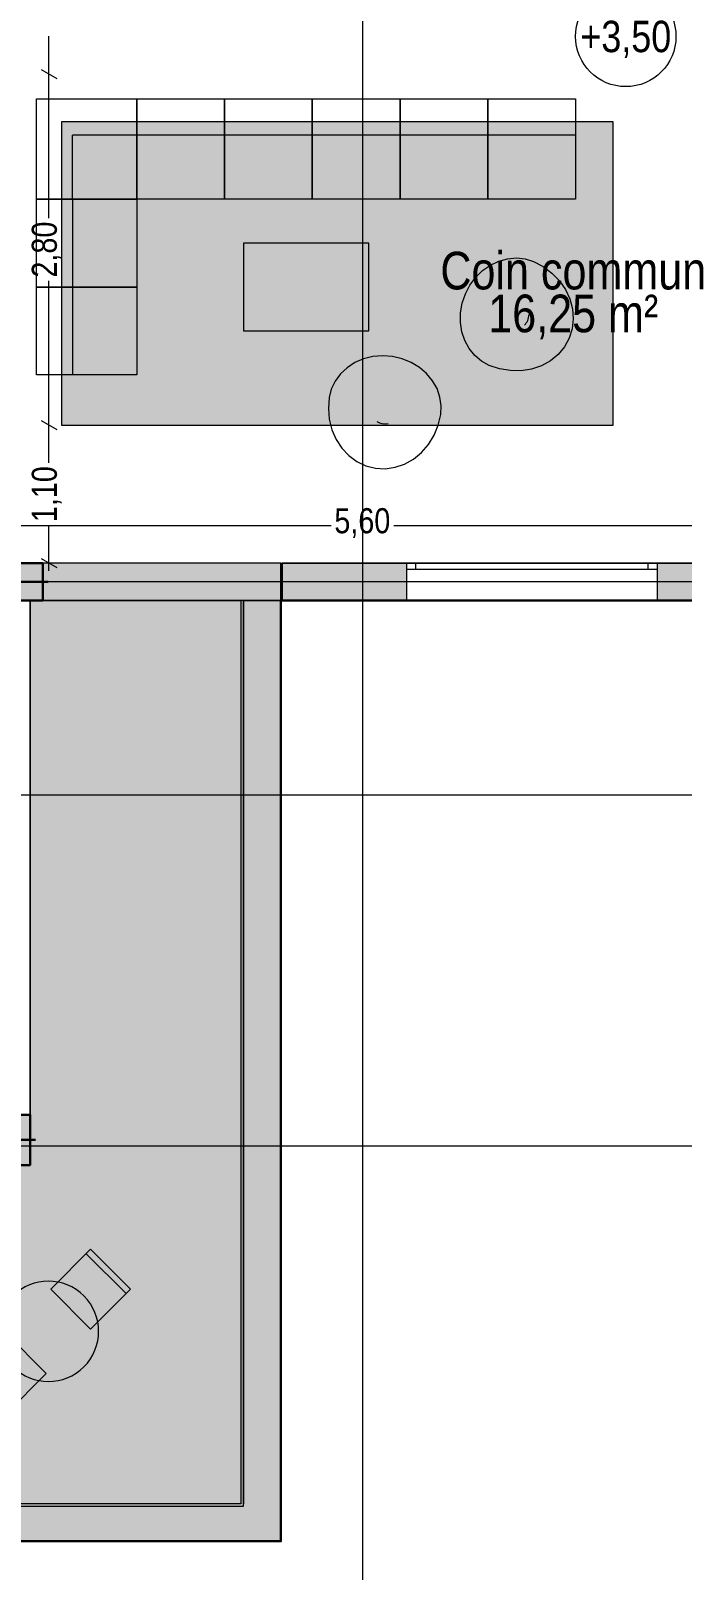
# Model space of a CAD drawing. Header units: centimetres. Extents: x -4381 to 5639, y -3920 to 4826.
# Drawn here: x 64.53 to 69.73, y 58.86 to 71.13 of the extents above; entities that cross this region are included whole.
import ezdxf

# ---------------------------------------------------------------- set-up
doc = ezdxf.new("R2010")
doc.units = ezdxf.units.CM
doc.header["$MEASUREMENT"] = 0
doc.set_wipeout_variables(frame=1)
doc.linetypes.add('Wipeout_Contour', pattern=[100, 0, -100])
for name, color, linetype, lineweight in [('00- Texts and Fills_Pen_No__1', 7, 'Continuous', 5), ('01- MOBILIER_Pen_No__1', 7, 'Continuous', 5), ('01- MOBILIER_Pen_No__2', 8, 'Continuous', 5), ('0_Pen_No__1', 7, 'Continuous', 5), ('0_Pen_No__7', 7, 'Continuous', 5), ('Cotations_Pen_No__2', 8, 'Continuous', 5), ('Dalle Console ha', 84, 'Continuous', 30), ('Dalles_Pen_No__1', 7, 'Continuous', 5), ('FILES_Pen_No__2', 8, 'Continuous', 5), ('Poteaux Hafsa', 4, 'Continuous', 30), ('Structural - Bearing_Pen_No__1', 7, 'Continuous', 5)]:
    doc.layers.add(name, color=color, linetype=linetype, lineweight=lineweight)
doc.layers.add('Dalles_Pen_No__102', color=7, linetype='Continuous', lineweight=5, true_color=0xcccccc)
doc.layers.add('Elevator_Pen_No__161', color=7, linetype='Continuous', lineweight=5, true_color=0x6a6a6a)
doc.layers.add('Structural - Bearing', color=7, linetype='Continuous')
doc.styles.add('GENERATED_STYLE_2', font='')
doc.styles.get('GENERATED_STYLE_2').set_extended_font_data('Arial Narrow Occidental')

# ---------------------------------------------------------------- blocks, each defined once
blk = doc.blocks.new('P1')
at = {"layer": 'Poteaux Hafsa', "lineweight": 30}
blk.add_hatch(color=256, dxfattribs=at).paths.add_polyline_path([(0, 0.3), (0, 0), (0.4, 0), (0.4, 0.3)])
at = {"layer": 'Poteaux Hafsa', "color": 144, "lineweight": 30}
for p, q in [((0.2, -0.042), (0.2, 0.342)), ((0.444, 0.15), (-0.044, 0.15))]:
    blk.add_line(p, q, dxfattribs=at)
blk.add_lwpolyline([(0, 0.3), (0, 0), (0.4, 0), (0.4, 0.3)], close=True, dxfattribs=at)

msp = doc.modelspace()

# ---------------------------------------------------------------- hatches: boundary and pattern name
at = {"layer": '01- MOBILIER_Pen_No__2', "linetype": 'Continuous', "lineweight": 0, "ltscale": 10, "true_color": 0x3f3f3f}
msp.add_hatch(color=250, dxfattribs=at).paths.add_polyline_path([(69.17844, 67.99063), (69.17844, 70.409), (64.77844, 70.409), (64.77844, 67.99063)])
at = {"layer": 'Dalles_Pen_No__102', "linetype": 'Continuous', "ltscale": 10}
h = msp.add_hatch(color=256, dxfattribs=at)
h.paths.add_polyline_path([(55.02844, 59.09063), (66.52844, 59.09063), (66.52844, 66.59063), (64.52844, 66.59063), (64.52844, 62.09063), (57.02844, 62.09063), (57.02844, 76.09063), (64.37844, 76.09063), (64.37844, 77.77063), (68.02844, 77.77063), (68.02844, 76.09063), (77.47844, 76.09063), (77.47844, 77.77063), (81.60844, 77.77063), (81.60844, 76.09063), (81.62844, 76.09063), (81.62844, 69.99063), (81.62844, 64.91063), (70.27844, 64.91063), (70.27844, 66.59063), (69.97844, 66.59063), (69.97844, 64.59063), (83.62844, 64.59063), (83.62844, 64.99063), (83.62844, 78.09063), (55.02844, 78.09063)])
h.paths.add_polyline_path([(60.40844, 59.39063), (55.32844, 59.39063), (55.32844, 61.79063), (60.40844, 61.79063)], flags=0)
at = {"layer": 'Elevator_Pen_No__161', "linetype": 'Continuous', "ltscale": 10}
msp.add_hatch(color=256, dxfattribs=at).paths.add_polyline_path([(67.05344, 66.61563), (67.30344, 66.61563), (67.30344, 66.86563), (67.05344, 66.86563)])
at = {"layer": 'Structural - Bearing', "linetype": 'Continuous', "lineweight": 0, "ltscale": 10, "true_color": 0x000000}
h = msp.add_hatch(color=18, dxfattribs=at)
h.paths.add_polyline_path([(64.22844, 66.89063), (64.22844, 66.59063), (66.22844, 66.59063), (66.52844, 66.89063)])
h.paths.add_polyline_path([(64.50344, 66.61563), (64.25344, 66.61563), (64.25344, 66.86563), (64.50344, 66.86563)], flags=0)
msp.add_hatch(color=18, dxfattribs=at).paths.add_polyline_path([(69.52844, 66.59063), (69.96844, 66.59063), (69.96844, 66.89063), (69.52844, 66.89063), (69.52844, 66.84063)])

# ---------------------------------------------------------------- linework, layer by layer
at = {"layer": '01- MOBILIER_Pen_No__1', "linetype": 'Continuous', "ltscale": 10}
for p, q in [((64.57844, 69.79063), (64.57844, 70.59063)), ((64.57844, 70.59063), (65.37844, 70.59063)), ((65.37844, 69.79063), (65.37844, 70.59063)), ((65.37844, 70.59063), (66.07844, 70.59063)), ((65.37844, 70.59063), (65.37844, 69.79063)), ((66.07844, 70.59063), (66.07844, 69.79063)), ((66.07844, 69.79063), (66.07844, 70.59063)), ((66.07844, 70.59063), (66.77844, 70.59063)), ((66.77844, 70.59063), (66.77844, 69.79063)), ((66.77844, 69.79063), (66.77844, 70.59063)), ((66.77844, 70.59063), (67.47844, 70.59063)), ((67.47844, 70.59063), (67.47844, 69.79063)), ((67.47844, 69.79063), (67.47844, 70.59063)), ((67.47844, 70.59063), (68.17844, 70.59063)), ((68.17844, 70.59063), (68.17844, 69.79063)), ((68.17844, 69.79063), (68.17844, 70.59063)), ((68.17844, 70.59063), (68.87844, 70.59063)), ((68.87844, 70.59063), (68.87844, 69.79063)), ((65.37844, 70.30196), (64.86711, 70.30196)), ((64.86711, 69.79063), (64.86711, 70.30196)), ((66.07844, 70.30196), (65.37844, 70.30196)), ((66.77844, 70.30196), (66.07844, 70.30196)), ((67.47844, 70.30196), (66.77844, 70.30196)), ((68.17844, 70.30196), (67.47844, 70.30196)), ((68.87844, 70.30196), (68.17844, 70.30196)), ((65.37844, 69.79063), (64.57844, 69.79063)), ((64.57844, 69.09063), (64.57844, 69.79063)), ((64.57844, 69.79063), (65.37844, 69.79063)), ((64.86711, 69.79063), (64.86711, 69.09063)), ((66.07844, 69.79063), (65.37844, 69.79063)), ((65.37844, 69.79063), (65.37844, 69.09063)), ((66.77844, 69.79063), (66.07844, 69.79063)), ((67.47844, 69.79063), (66.77844, 69.79063)), ((68.17844, 69.79063), (67.47844, 69.79063)), ((68.87844, 69.79063), (68.17844, 69.79063)), ((67.22844, 69.44063), (66.22844, 69.44063)), ((66.22844, 69.44063), (66.22844, 68.74063)), ((67.22844, 68.74063), (67.22844, 69.44063)), ((68.13679, 69.22291), (68.19866, 69.26638)), ((68.19866, 69.26638), (68.26561, 69.29813)), ((68.26561, 69.29813), (68.33561, 69.31719)), ((68.33561, 69.31719), (68.40654, 69.32298)), ((68.40654, 69.32298), (68.47624, 69.31532)), ((68.47624, 69.31532), (68.54259, 69.29446)), ((68.54259, 69.29446), (68.61999, 69.25402)), ((68.61999, 69.25402), (68.68968, 69.20222)), ((67.99941, 69.0369), (68.03563, 69.1064)), ((68.03563, 69.1064), (68.0819, 69.16904)), ((68.0819, 69.16904), (68.13679, 69.22291)), ((68.68968, 69.20222), (68.74954, 69.14066)), ((68.74954, 69.14066), (68.79775, 69.07119)), ((64.57844, 68.39063), (64.57844, 69.09063)), ((64.57844, 69.09063), (65.37844, 69.09063)), ((65.37844, 69.09063), (64.57844, 69.09063)), ((64.86711, 69.09063), (64.86711, 68.39063)), ((65.37844, 69.09063), (65.37844, 68.39063)), ((67.97432, 68.96264), (67.99941, 69.0369)), ((68.79775, 69.07119), (68.83283, 68.99592)), ((68.83283, 68.99592), (68.85374, 68.91715)), ((67.96026, 68.80898), (67.96114, 68.88589)), ((67.96114, 68.88589), (67.97432, 68.96264)), ((68.85374, 68.91715), (68.85983, 68.83727)), ((66.22844, 68.74063), (67.22844, 68.74063)), ((67.97172, 68.73424), (67.96026, 68.80898)), ((67.99515, 68.66395), (67.97172, 68.73424)), ((68.85091, 68.7587), (68.82726, 68.68384)), ((68.85983, 68.83727), (68.85091, 68.7587)), ((68.02985, 68.60024), (67.99515, 68.66395)), ((68.7896, 68.61495), (68.73907, 68.55413)), ((68.82726, 68.68384), (68.7896, 68.61495)), ((67.11785, 68.4881), (67.05561, 68.4479)), ((67.18739, 68.51781), (67.11785, 68.4881)), ((67.26209, 68.53611), (67.18739, 68.51781)), ((67.33971, 68.54246), (67.26209, 68.53611)), ((67.41787, 68.53665), (67.33971, 68.54246)), ((67.4942, 68.51888), (67.41787, 68.53665)), ((67.56639, 68.48967), (67.4942, 68.51888)), ((67.63224, 68.44992), (67.56639, 68.48967)), ((68.07477, 68.54504), (68.02985, 68.60024)), ((68.12854, 68.50004), (68.07477, 68.54504)), ((68.18953, 68.4666), (68.12854, 68.50004)), ((68.67721, 68.50322), (68.60589, 68.46379)), ((68.73907, 68.55413), (68.67721, 68.50322)), ((65.37844, 68.39063), (64.57844, 68.39063)), ((67.00255, 68.39842), (66.96028, 68.34118)), ((67.05561, 68.4479), (67.00255, 68.39842)), ((67.68974, 68.40083), (67.63224, 68.44992)), ((67.73716, 68.3439), (67.68974, 68.40083)), ((68.2723, 68.43873), (68.18953, 68.4666)), ((68.35792, 68.42429), (68.2723, 68.43873)), ((68.44378, 68.42371), (68.35792, 68.42429)), ((68.52729, 68.43701), (68.44378, 68.42371)), ((68.60589, 68.46379), (68.52729, 68.43701)), ((66.93009, 68.27789), (66.91289, 68.2105)), ((66.96028, 68.34118), (66.93009, 68.27789)), ((67.77305, 68.28084), (67.73716, 68.3439)), ((67.79632, 68.21359), (67.77305, 68.28084)), ((66.91289, 68.2105), (66.90651, 68.1234)), ((66.90651, 68.1234), (66.91384, 68.03688)), ((67.80627, 68.14419), (67.79632, 68.21359)), ((67.80259, 68.07473), (67.80627, 68.14419)), ((66.91384, 68.03688), (66.93466, 67.95357)), ((67.78269, 67.98969), (67.80259, 68.07473)), ((66.93466, 67.95357), (66.96834, 67.87601)), ((66.96834, 67.87601), (67.01385, 67.80655)), ((67.70517, 67.83599), (67.74989, 67.9093)), ((67.74989, 67.9093), (67.78269, 67.98969)), ((67.01385, 67.80655), (67.06981, 67.7473)), ((67.58574, 67.71928), (67.64989, 67.77201)), ((67.64989, 67.77201), (67.70517, 67.83599)), ((67.06981, 67.7473), (67.13451, 67.70006)), ((67.13451, 67.70006), (67.206, 67.66627)), ((67.206, 67.66627), (67.2821, 67.64695)), ((67.2821, 67.64695), (67.36049, 67.6427)), ((67.36049, 67.6427), (67.43881, 67.65363)), ((67.43881, 67.65363), (67.51466, 67.67942)), ((67.51466, 67.67942), (67.58574, 67.71928)), ((65.01019, 61.41876), (64.69199, 61.10056)), ((64.97484, 61.38341), (65.29303, 61.06521)), ((65.32839, 61.10056), (65.01019, 61.41876)), ((64.69199, 61.10056), (65.01019, 60.78237)), ((65.01019, 60.78237), (65.32839, 61.10056)), ((64.33844, 60.74701), (64.65664, 60.42881)), ((64.65664, 60.42881), (64.33844, 60.11062))]:
    msp.add_line(p, q, dxfattribs=at)
for centre, radius, start, end in [((68.37194, 68.87802), 0.135, 316.903096, 356.903096), ((67.35677, 68.13629), 0.135, 241.323488, 281.323488), ((64.67432, 60.76469), 0.4, 315, 135), ((64.67432, 60.76469), 0.4, 135, 315)]:
    msp.add_arc(centre, radius, start, end, dxfattribs=at)
at = {"layer": '01- MOBILIER_Pen_No__2', "linetype": 'Continuous', "ltscale": 10}
for p, q in [((69.17844, 70.409), (64.77844, 70.409)), ((64.77844, 70.409), (64.77844, 67.99063)), ((69.17844, 67.99063), (69.17844, 70.409)), ((64.77844, 67.99063), (69.17844, 67.99063))]:
    msp.add_line(p, q, dxfattribs=at)
at = {"layer": '0_Pen_No__1', "linetype": 'Continuous', "ltscale": 10}
for p, q in [((67.52844, 66.89063), (67.52844, 66.84063)), ((67.52844, 66.84063), (67.52844, 66.59063)), ((69.52844, 66.89063), (69.52844, 66.84063)), ((69.52844, 66.84063), (69.52844, 66.59063))]:
    msp.add_line(p, q, dxfattribs=at)
at = {"layer": '0_Pen_No__7', "linetype": 'Continuous', "ltscale": 10}
msp.add_circle((69.27844, 71.08878), 0.4, dxfattribs=at)
at = {"layer": 'Cotations_Pen_No__2', "linetype": 'Continuous', "ltscale": 10}
for p, q in [((64.67844, 70.79063), (64.67844, 71.09175)), ((64.61594, 70.82671), (64.74094, 70.75454)), ((64.67844, 69.6395), (64.67844, 70.79063)), ((64.67844, 67.99063), (64.67844, 69.14175)), ((64.61594, 68.02671), (64.74094, 67.95454)), ((64.67844, 67.6895), (64.67844, 67.99063)), ((64.37844, 67.19063), (66.92957, 67.19063)), ((64.67844, 66.89063), (64.67844, 67.19175)), ((67.42732, 67.19063), (69.97844, 67.19063)), ((64.61594, 66.92671), (64.74094, 66.85454)), ((64.67844, 66.8295), (64.67844, 66.89063))]:
    msp.add_line(p, q, dxfattribs=at)
at = {"layer": 'Dalles_Pen_No__1', "linetype": 'Continuous', "ltscale": 10, "flags": 128}
msp.add_lwpolyline([(83.62844, 78.09063), (55.02844, 78.09063), (55.02844, 59.09063), (66.52844, 59.09063), (66.52844, 66.59063), (64.52844, 66.59063), (64.52844, 62.09063), (57.02844, 62.09063), (57.02844, 76.09063), (64.37844, 76.09063), (64.37844, 77.77063), (68.02844, 77.77063), (68.02844, 76.09063), (77.47844, 76.09063)], dxfattribs=at)
msp.add_lwpolyline([(83.62844, 78.09063), (55.02844, 78.09063), (55.02844, 59.09063), (66.52844, 59.09063), (66.52844, 66.59063), (64.52844, 66.59063), (64.52844, 62.09063), (57.02844, 62.09063), (57.02844, 76.09063), (64.37844, 76.09063), (64.37844, 77.77063), (68.02844, 77.77063), (68.02844, 76.09063), (77.47844, 76.09063)], dxfattribs=at)
msp.add_lwpolyline([(57.02844, 62.09063), (64.52844, 62.09063), (64.52844, 66.59063), (66.52844, 66.59063), (66.52844, 66.89063), (66.5362, 66.89063), (69.971, 66.89063), (69.97844, 66.89063), (69.97844, 66.59063), (77.62844, 66.59063), (77.62844, 69.99063), (81.62844, 69.99063), (81.62844, 76.09063), (67.02844, 76.09063), (67.02844, 71.89063), (64.52844, 71.89063), (64.52844, 76.09063), (57.02844, 76.09063)], close=True, dxfattribs=at)
msp.add_lwpolyline([(57.02844, 62.09063), (64.52844, 62.09063), (64.52844, 66.59063), (66.52844, 66.59063), (66.52844, 66.89063), (66.5362, 66.89063), (69.971, 66.89063), (69.97844, 66.89063), (69.97844, 66.59063), (77.62844, 66.59063), (77.62844, 69.99063), (81.62844, 69.99063), (81.62844, 76.09063), (67.02844, 76.09063), (67.02844, 71.89063), (64.52844, 71.89063), (64.52844, 76.09063), (57.02844, 76.09063)], close=True, dxfattribs=at)
at = {"layer": 'FILES_Pen_No__2', "linetype": 'Continuous', "ltscale": 10}
for p, q in [((67.17844, 77.09063), (67.17844, 55.59063)), ((83.43146, 66.74063), (48.89146, 66.74063))]:
    msp.add_line(p, q, dxfattribs=at)
at = {"layer": 'Structural - Bearing_Pen_No__1', "linetype": 'Continuous', "ltscale": 10}
for p, q in [((69.52844, 66.89063), (67.52844, 66.89063)), ((67.60344, 66.89063), (67.52844, 66.89063)), ((67.52844, 66.89063), (67.52844, 66.84063)), ((67.52844, 66.84063), (67.60344, 66.84063)), ((67.60344, 66.84063), (67.60344, 66.89063)), ((69.45344, 66.89063), (67.60344, 66.89063)), ((67.60344, 66.84063), (69.45344, 66.84063)), ((69.52844, 66.89063), (69.45344, 66.89063)), ((69.45344, 66.89063), (69.45344, 66.84063)), ((69.45344, 66.84063), (69.52844, 66.84063)), ((69.52844, 66.89063), (69.52844, 66.84063)), ((69.52844, 66.59063), (67.52844, 66.59063))]:
    msp.add_line(p, q, dxfattribs=at)
at = {"layer": 'Structural - Bearing_Pen_No__1', "linetype": 'Continuous', "ltscale": 10, "flags": 128}
for points in [[(66.52844, 66.89063), (64.37844, 66.89063)], [(67.52844, 66.89063), (66.53844, 66.89063)], [(69.96844, 66.89063), (69.52844, 66.89063)], [(64.52844, 66.59063), (66.22844, 66.59063)], [(69.52844, 66.59063), (69.96844, 66.59063)]]:
    msp.add_lwpolyline(points, dxfattribs=at)

# ---------------------------------------------------------------- block references
at = {"layer": 'Poteaux Hafsa'}
msp.add_blockref('P1', (64.22844, 66.59063), dxfattribs=at)
at = {"layer": 'Poteaux Hafsa', "rotation": 270}
msp.add_blockref('P1', (64.22844, 62.49063), dxfattribs=at)

# ---------------------------------------------------------------- texts
at = {"layer": '00- Texts and Fills_Pen_No__1', "linetype": 'Continuous', "insert": (68.85966, 69.02339), "char_height": 0.3, "width": 2.0117703, "attachment_point": 5, "rotation": 0, "line_spacing_factor": 0.683514, "style": 'GENERATED_STYLE_2'}
msp.add_mtext('\\A1;{\\fArial Narrow Occidental|b0|i0|c0|p34;Coin commun\\P\\fArial Narrow Occidental|b0|i0|c0|p34;16,25 m²}', dxfattribs=at)
at = {"layer": '0_Pen_No__1', "linetype": 'Continuous', "insert": (69.27844, 71.06569), "char_height": 0.25, "attachment_point": 5, "rotation": 0, "style": 'GENERATED_STYLE_2'}
msp.add_mtext('\\A1;{\\fArial Narrow Occidental|b0|i0|c0|p34;+3,50}', dxfattribs=at)
at = {"layer": 'Cotations_Pen_No__2', "linetype": 'Continuous', "char_height": 0.2, "attachment_point": 7, "rotation": 90, "style": 'GENERATED_STYLE_2'}
for s, insert in [('\\A1;{\\fArial Narrow Occidental|b0|i0|c0|p34;2,80}', (64.77844, 69.16662)), ('\\A1;{\\fArial Narrow Occidental|b0|i0|c0|p34;1,10}', (64.77844, 67.21662))]:
    msp.add_mtext(s, dxfattribs=dict(at, insert=insert))
at = {"layer": 'Cotations_Pen_No__2', "linetype": 'Continuous', "insert": (66.95444, 67.09063), "char_height": 0.2, "attachment_point": 7, "style": 'GENERATED_STYLE_2'}
msp.add_mtext('\\A1;{\\fArial Narrow Occidental|b0|i0|c0|p34;5,60}', dxfattribs=at)

# ---------------------------------------------------------------- next in the draw order: wipeouts: each hides what was drawn before it
at = {"color": 254, "linetype": 'Wipeout_Contour', "lineweight": 0, "ltscale": 339.792632}
msp.add_wipeout([(66.22844, 59.39063), (55.32844, 59.39063), (55.02844, 59.09063), (66.52844, 59.09063)], dxfattribs=at).dxf.layer = 'Structural - Bearing'

# ---------------------------------------------------------------- next in the draw order: hatches: boundary and pattern name
at = {"layer": 'Structural - Bearing', "linetype": 'Continuous', "lineweight": 0, "ltscale": 10, "true_color": 0xffffff}
msp.add_hatch(color=7, dxfattribs=at).paths.add_polyline_path([(66.22844, 59.39063), (55.32844, 59.39063), (55.02844, 59.09063), (66.52844, 59.09063)])

# ---------------------------------------------------------------- next in the draw order: linework, layer by layer
at = {"layer": 'Structural - Bearing_Pen_No__1', "linetype": 'Continuous', "ltscale": 10, "flags": 128}
for points in [[(66.22844, 59.39063), (55.32844, 59.39063)], [(55.02844, 59.09063), (66.52844, 59.09063)]]:
    msp.add_lwpolyline(points, dxfattribs=at)

# ---------------------------------------------------------------- next in the draw order: wipeouts: each hides what was drawn before it
at = {"color": 254, "linetype": 'Wipeout_Contour', "lineweight": 0, "ltscale": 365.977222}
msp.add_wipeout([(66.22844, 66.59063), (66.22844, 59.39063), (66.52844, 59.09063), (66.52844, 66.59063)], dxfattribs=at).dxf.layer = 'Structural - Bearing'

# ---------------------------------------------------------------- next in the draw order: hatches: boundary and pattern name
at = {"layer": 'Structural - Bearing', "linetype": 'Continuous', "lineweight": 0, "ltscale": 10, "true_color": 0x000000}
msp.add_hatch(color=18, dxfattribs=at).paths.add_polyline_path([(66.22844, 66.59063), (66.52844, 66.59063), (66.52844, 66.89063)])
h = msp.add_hatch(color=18, dxfattribs=at)
h.paths.add_polyline_path([(66.53844, 66.89063), (66.53844, 66.59063), (67.52844, 66.59063), (67.52844, 66.84063), (67.52844, 66.89063)])
h.paths.add_polyline_path([(67.05344, 66.61563), (67.05344, 66.86563), (67.30344, 66.86563), (67.30344, 66.61563)], flags=0)
at = {"layer": 'Structural - Bearing', "linetype": 'Continuous', "lineweight": 0, "ltscale": 10, "true_color": 0xffffff}
msp.add_hatch(color=7, dxfattribs=at).paths.add_polyline_path([(66.22844, 66.59063), (66.22844, 59.39063), (66.52844, 59.09063), (66.52844, 66.59063)])

# ---------------------------------------------------------------- next in the draw order: linework, layer by layer
at = {"layer": 'Structural - Bearing_Pen_No__1', "linetype": 'Continuous', "ltscale": 10}
msp.add_line((66.22844, 66.59063), (66.52844, 66.59063), dxfattribs=at)
at = {"layer": 'Structural - Bearing_Pen_No__1', "linetype": 'Continuous', "ltscale": 10, "flags": 128}
for points in [[(66.52844, 66.89063), (66.52844, 66.59063)], [(66.53844, 66.89063), (66.53844, 66.59063)], [(66.22844, 66.59063), (66.22844, 59.39063)], [(66.52844, 59.09063), (66.52844, 66.59063)], [(66.53844, 66.59063), (67.52844, 66.59063)]]:
    msp.add_lwpolyline(points, dxfattribs=at)

# ---------------------------------------------------------------- next in the draw order: wipeouts: each hides what was drawn before it
at = {"color": 254, "linetype": 'Wipeout_Contour', "lineweight": 0, "ltscale": 340.139336}
msp.add_wipeout([(66.20844, 59.39063), (55.32844, 59.39063), (55.30844, 59.37063), (66.22844, 59.37063)], dxfattribs=at).dxf.layer = 'Structural - Bearing'

# ---------------------------------------------------------------- next in the draw order: hatches: boundary and pattern name
at = {"layer": 'Structural - Bearing', "linetype": 'Continuous', "lineweight": 0, "ltscale": 10, "true_color": 0xffffff}
msp.add_hatch(color=7, dxfattribs=at).paths.add_polyline_path([(66.20844, 59.39063), (55.32844, 59.39063), (55.30844, 59.37063), (66.22844, 59.37063)])

# ---------------------------------------------------------------- next in the draw order: linework, layer by layer
at = {"layer": 'Structural - Bearing_Pen_No__1', "linetype": 'Continuous', "ltscale": 10, "flags": 128}
for points in [[(55.30844, 59.37063), (66.22844, 59.37063)], [(66.20844, 59.39063), (60.42844, 59.39063)]]:
    msp.add_lwpolyline(points, dxfattribs=at)

# ---------------------------------------------------------------- next in the draw order: wipeouts: each hides what was drawn before it
at = {"color": 254, "linetype": 'Wipeout_Contour', "lineweight": 0, "ltscale": 365.675946}
msp.add_wipeout([(66.20844, 66.59063), (66.20844, 59.39063), (66.22844, 59.37063), (66.22844, 66.59063)], dxfattribs=at).dxf.layer = 'Structural - Bearing'

# ---------------------------------------------------------------- next in the draw order: hatches: boundary and pattern name
at = {"layer": 'Structural - Bearing', "linetype": 'Continuous', "lineweight": 0, "ltscale": 10, "true_color": 0xffffff}
msp.add_hatch(color=7, dxfattribs=at).paths.add_polyline_path([(66.20844, 66.59063), (66.20844, 59.39063), (66.22844, 59.37063), (66.22844, 66.59063)])

# ---------------------------------------------------------------- next in the draw order: linework, layer by layer
at = {"layer": 'Dalle Console ha', "lineweight": 30}
msp.add_lwpolyline([(55.02844, 78.09063), (83.62844, 78.09063), (83.62844, 64.59063), (69.97844, 64.59063), (69.97844, 66.59063), (66.52844, 66.59063), (66.52844, 59.09063), (55.02844, 59.09063), (55.02844, 78.09063)], dxfattribs=at)
at = {"layer": 'FILES_Pen_No__2', "linetype": 'Continuous', "ltscale": 10}
for p, q in [((83.43146, 65.04063), (48.89146, 65.04063)), ((83.43146, 62.24063), (48.89146, 62.24063))]:
    msp.add_line(p, q, dxfattribs=at)
at = {"layer": 'Structural - Bearing_Pen_No__1', "linetype": 'Continuous', "ltscale": 10, "flags": 128}
for points in [[(66.20844, 66.59063), (66.20844, 59.39063)], [(66.22844, 66.59063), (66.20844, 66.59063)], [(66.22844, 59.37063), (66.22844, 66.59063)]]:
    msp.add_lwpolyline(points, dxfattribs=at)

doc.saveas('drawing.dxf')
